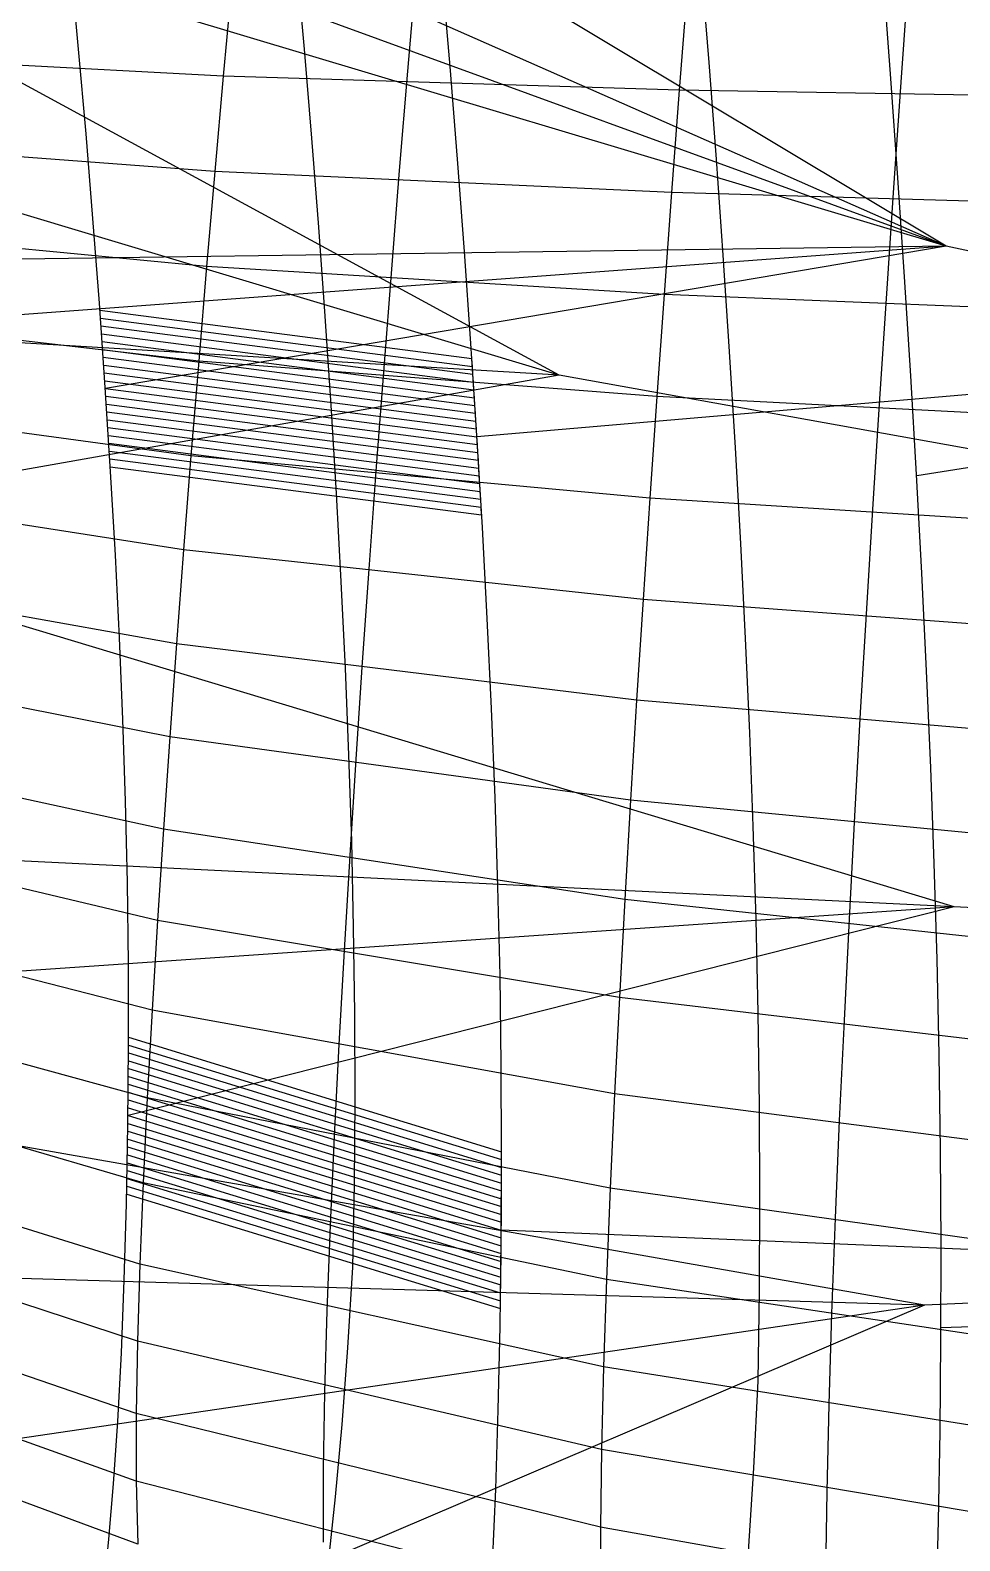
# Model space of a CAD drawing. Extents: x -449 to 449, y -4 to 308.
# Drawn here: x -367.7 to -296.4, y 89.4 to 205.1 of the extents above; entities that cross this region are included whole.
import ezdxf

# ---------------------------------------------------------------- set-up
doc = ezdxf.new("R2010")
doc.units = 0

msp = doc.modelspace()

# ---------------------------------------------------------------- linework, layer by layer
at = {"layer": 'default', "color": 8, "linetype": 'CONTINUOUS'}
for p, q in [((-327.154, 178.632, 361.919), (-435.395, 237.449, 245.808)), ((-297.489, 188.523, 293.469), (-389.549, 229.112, 155.074)), ((-297.489, 188.523, 293.469), (-366.622, 229.952, 130.864)), ((-297.489, 188.523, 293.469), (-406.983, 228.423, 179.188)), ((-297.489, 188.523, 293.469), (-418.875, 224.88, 202.773)), ((-327.154, 178.632, 361.919), (-436.191, 211.341, 245.68)), ((-297.489, 188.523, 293.469), (-403.077, 187.047, 181.772)), ((-297.489, 188.523, 293.469), (-385.109, 182.015, 158.956)), ((-297.489, 188.523, 293.469), (-361.932, 177.617, 136.039)), ((-18.907, 128.76, 683.481), (-297.489, 188.523, 293.469)), ((-327.154, 178.632, 361.919), (-436.988, 185.233, 245.551)), ((-217.325, 183.894, 224.57), (-333.45, 173.922, 113.404)), ((-217.325, 183.894, 224.57), (-299.753, 170.929, 91.564)), ((-327.154, 178.632, 361.919), (-437.784, 159.125, 245.423)), ((-23.129, 124.029, 685.023), (-327.154, 178.632, 361.919)), ((-296.885, 137.91, 302), (-415.42, 173.663, 204.354)), ((-296.885, 137.91, 302), (-402.106, 143.089, 182.414)), ((-296.885, 137.91, 302), (-383.662, 131.926, 160.221)), ((-296.885, 137.91, 302), (-360.195, 121.918, 137.956)), ((-23.129, 124.029, 685.023), (-296.885, 137.91, 302)), ((-214.311, 108.321, 233.045), (-331.585, 113.149, 115.941)), ((-214.311, 108.321, 233.045), (-297.892, 105.658, 94.665))]:
    msp.add_line(p, q, dxfattribs=at)
at = {"layer": 'default', "color": 3, "linetype": 'CONTINUOUS'}
for p, q in [((-363.98, 203.611, 133.779), (-364.586, 210.129, 133.111)), ((-335.511, 202.275, 110.599), (-336.116, 209.383, 109.776)), ((-301.733, 201.371, 88.265), (-302.312, 209.002, 87.3)), ((-363.411, 197.115, 134.407), (-363.98, 203.611, 133.779)), ((-334.941, 195.19, 111.375), (-335.511, 202.275, 110.599)), ((-301.187, 193.764, 89.175), (-301.733, 201.371, 88.265)), ((-362.88, 190.635, 134.993), (-363.411, 197.115, 134.407)), ((-334.407, 188.122, 112.101), (-334.941, 195.19, 111.375)), ((-300.675, 186.175, 90.028), (-301.187, 193.764, 89.175)), ((-362.388, 184.16, 135.536), (-362.88, 190.635, 134.993)), ((-333.911, 181.06, 112.776), (-334.407, 188.122, 112.101)), ((-300.198, 178.593, 90.823), (-300.675, 186.175, 90.028)), ((-361.937, 177.693, 136.034), (-362.388, 184.16, 135.536)), ((-333.454, 174.006, 113.397), (-333.911, 181.06, 112.776)), ((-299.757, 171.018, 91.556), (-300.198, 178.593, 90.823)), ((-361.527, 171.253, 136.486), (-361.937, 177.693, 136.034)), ((-333.038, 166.981, 113.964), (-333.454, 174.006, 113.397)), ((-361.163, 164.86, 136.888), (-361.527, 171.253, 136.486)), ((-299.354, 163.475, 92.228), (-299.757, 171.018, 91.556)), ((-332.665, 160.007, 114.471), (-333.038, 166.981, 113.964)), ((-360.847, 158.531, 137.236), (-361.163, 164.86, 136.888)), ((-298.993, 155.986, 92.83), (-299.354, 163.475, 92.228)), ((-332.34, 153.102, 114.914), (-332.665, 160.007, 114.471)), ((-360.583, 152.26, 137.528), (-360.847, 158.531, 137.236)), ((-298.675, 148.571, 93.36), (-298.993, 155.986, 92.83)), ((-332.064, 146.26, 115.29), (-332.34, 153.102, 114.914)), ((-360.378, 146.018, 137.754), (-360.583, 152.26, 137.528)), ((-298.404, 141.223, 93.812), (-298.675, 148.571, 93.36)), ((-360.235, 139.785, 137.912), (-360.378, 146.018, 137.754)), ((-331.845, 139.449, 115.588), (-332.064, 146.26, 115.29)), ((-298.186, 133.908, 94.175), (-298.404, 141.223, 93.812)), ((-360.16, 133.552, 137.994), (-360.235, 139.785, 137.912)), ((-331.685, 132.648, 115.805), (-331.845, 139.449, 115.588)), ((-360.149, 127.335, 138.006), (-360.16, 133.552, 137.994)), ((-298.024, 126.603, 94.445), (-298.186, 133.908, 94.175)), ((-331.592, 125.846, 115.932), (-331.685, 132.648, 115.805)), ((-360.201, 121.181, 137.949), (-360.149, 127.335, 138.006)), ((-297.923, 119.297, 94.613), (-298.024, 126.603, 94.445)), ((-331.56, 119.061, 115.975), (-331.592, 125.846, 115.932)), ((-360.311, 115.153, 137.827), (-360.201, 121.181, 137.949)), ((-297.88, 112.009, 94.685), (-297.923, 119.297, 94.613)), ((-331.589, 112.345, 115.936), (-331.56, 119.061, 115.975)), ((-360.482, 109.315, 137.639), (-360.311, 115.153, 137.827)), ((-331.674, 105.764, 115.819), (-331.589, 112.345, 115.936)), ((-297.893, 104.794, 94.663), (-297.88, 112.009, 94.685)), ((-360.707, 103.739, 137.39), (-360.482, 109.315, 137.639)), ((-331.818, 99.392, 115.624), (-331.674, 105.764, 115.819)), ((-297.96, 97.725, 94.551), (-297.893, 104.794, 94.663)), ((-360.986, 98.501, 137.082), (-360.707, 103.739, 137.39)), ((-361.309, 93.722, 136.727), (-360.986, 98.501, 137.082)), ((-332.016, 93.304, 115.355), (-331.818, 99.392, 115.624)), ((-298.082, 90.879, 94.349), (-297.96, 97.725, 94.551)), ((-361.662, 89.464, 136.337), (-361.309, 93.722, 136.727)), ((-332.266, 87.585, 115.014), (-332.016, 93.304, 115.355)), ((-298.254, 84.338, 94.061), (-298.082, 90.879, 94.349)), ((-362.024, 85.737, 135.937), (-361.662, 89.464, 136.337))]:
    msp.add_line(p, q, dxfattribs=at)
at = {"layer": 'default', "color": 4, "linetype": 'CONTINUOUS'}
for p, q in [((-346.679, 203.611, 125.98), (-347.284, 210.462, 125.235)), ((-338.136, 209.51, 70.019), (-338.778, 201.918, 69.048)), ((-315.663, 202.584, 103.923), (-316.255, 209.996, 103.029)), ((-300.388, 209.181, 44.743), (-300.965, 201.081, 43.671)), ((-346.111, 196.781, 126.681), (-346.679, 203.611, 125.98)), ((-315.106, 195.194, 104.766), (-315.663, 202.584, 103.923)), ((-338.778, 201.918, 69.048), (-339.403, 194.327, 68.106)), ((-300.965, 201.081, 43.671), (-301.527, 192.982, 42.632)), ((-345.579, 189.965, 127.338), (-346.111, 196.781, 126.681)), ((-314.583, 187.82, 105.557), (-315.106, 195.194, 104.766)), ((-339.403, 194.327, 68.106), (-340.007, 186.749, 67.193)), ((-301.527, 192.982, 42.632), (-302.069, 184.897, 41.626)), ((-345.086, 183.152, 127.947), (-345.579, 189.965, 127.338)), ((-314.097, 180.449, 106.292), (-314.583, 187.82, 105.557)), ((-340.007, 186.749, 67.193), (-340.598, 179.189, 66.307)), ((-302.069, 184.897, 41.626), (-302.6, 176.831, 40.65)), ((-344.632, 176.347, 128.506), (-345.086, 183.152, 127.947)), ((-313.648, 173.085, 106.97), (-314.097, 180.449, 106.292)), ((-340.598, 179.189, 66.307), (-341.165, 171.649, 65.451)), ((-344.22, 169.568, 129.017), (-344.632, 176.347, 128.506)), ((-302.6, 176.831, 40.65), (-303.11, 168.787, 39.708)), ((-313.24, 165.75, 107.591), (-313.648, 173.085, 106.97)), ((-341.165, 171.649, 65.451), (-341.714, 164.138, 64.628)), ((-343.852, 162.834, 129.471), (-344.22, 169.568, 129.017)), ((-303.11, 168.787, 39.708), (-303.602, 160.774, 38.802)), ((-312.873, 158.463, 108.146), (-313.24, 165.75, 107.591)), ((-341.714, 164.138, 64.628), (-342.238, 156.659, 63.841)), ((-343.532, 156.164, 129.868), (-343.852, 162.834, 129.471)), ((-303.602, 160.774, 38.802), (-304.072, 152.795, 37.937)), ((-312.552, 151.244, 108.635), (-312.873, 158.463, 108.146)), ((-342.238, 156.659, 63.841), (-342.735, 149.223, 63.093)), ((-343.264, 149.546, 130.205), (-343.532, 156.164, 129.868)), ((-304.072, 152.795, 37.937), (-304.517, 144.862, 37.116)), ((-312.281, 144.081, 109.052), (-312.552, 151.244, 108.635)), ((-343.053, 142.95, 130.469), (-343.264, 149.546, 130.205)), ((-342.735, 149.223, 63.093), (-343.204, 141.851, 62.391)), ((-304.517, 144.862, 37.116), (-304.937, 136.998, 36.346)), ((-312.063, 136.941, 109.385), (-312.281, 144.081, 109.052)), ((-342.903, 136.357, 130.658), (-343.053, 142.95, 130.469)), ((-343.204, 141.851, 62.391), (-343.636, 134.557, 61.738)), ((-311.904, 129.804, 109.631), (-312.063, 136.941, 109.385)), ((-304.937, 136.998, 36.346), (-305.322, 129.217, 35.632)), ((-342.818, 129.762, 130.762), (-342.903, 136.357, 130.658)), ((-343.636, 134.557, 61.738), (-344.04, 127.374, 61.139)), ((-342.796, 123.187, 130.789), (-342.818, 129.762, 130.762)), ((-311.805, 122.665, 109.778), (-311.904, 129.804, 109.631)), ((-305.322, 129.217, 35.632), (-305.682, 121.554, 34.977)), ((-344.04, 127.374, 61.139), (-344.4, 120.342, 60.604)), ((-342.836, 116.68, 130.74), (-342.796, 123.187, 130.789)), ((-311.767, 115.547, 109.836), (-311.805, 122.665, 109.778)), ((-305.682, 121.554, 34.977), (-306.004, 114.053, 34.394)), ((-344.4, 120.342, 60.604), (-344.708, 113.517, 60.149)), ((-342.974, 110.303, 130.574), (-342.836, 116.68, 130.74)), ((-311.787, 108.501, 109.804), (-311.767, 115.547, 109.836)), ((-344.708, 113.517, 60.149), (-344.952, 106.969, 59.789)), ((-306.004, 114.053, 34.394), (-306.277, 106.773, 33.901)), ((-343.35, 104.136, 130.11), (-342.974, 110.303, 130.574)), ((-311.911, 101.596, 109.621), (-311.787, 108.501, 109.804)), ((-344.952, 106.969, 59.789), (-345.133, 100.733, 59.535)), ((-306.277, 106.773, 33.901), (-306.492, 99.788, 33.513)), ((-343.788, 98.248, 129.572), (-343.35, 104.136, 130.11)), ((-345.133, 100.733, 59.535), (-345.228, 94.825, 59.406)), ((-312.246, 94.917, 109.113), (-311.911, 101.596, 109.621)), ((-306.492, 99.788, 33.513), (-306.651, 93.137, 33.244)), ((-344.283, 92.72, 128.963), (-343.788, 98.248, 129.572)), ((-312.651, 88.538, 108.503), (-312.246, 94.917, 109.113)), ((-345.228, 94.825, 59.406), (-345.24, 89.245, 59.407)), ((-344.827, 87.68, 128.291), (-344.283, 92.72, 128.963)), ((-306.651, 93.137, 33.244), (-306.731, 86.836, 33.115))]:
    msp.add_line(p, q, dxfattribs=at)
at = {"layer": 'default', "color": 5, "linetype": 'CONTINUOUS'}
for p, q in [((-352.224, 208.835, 87.854), (-352.892, 201.543, 86.946)), ((-317.347, 208.309, 62.246), (-317.955, 200.472, 61.232)), ((-352.892, 201.543, 86.946), (-382.043, 203.085, 113.849)), ((-352.892, 201.543, 86.946), (-353.54, 194.25, 86.064)), ((-317.955, 200.472, 61.232), (-352.892, 201.543, 86.946)), ((-317.955, 200.472, 61.232), (-318.546, 192.634, 60.247)), ((-277.796, 199.782, 37.487), (-317.955, 200.472, 61.232)), ((-353.54, 194.25, 86.064), (-382.741, 196.408, 113.079)), ((-353.54, 194.25, 86.064), (-354.168, 186.968, 85.209)), ((-318.546, 192.634, 60.247), (-353.54, 194.25, 86.064)), ((-318.546, 192.634, 60.247), (-319.118, 184.807, 59.294)), ((-278.32, 191.477, 36.411), (-318.546, 192.634, 60.247)), ((-354.168, 186.968, 85.209), (-383.417, 189.741, 112.332)), ((-354.168, 186.968, 85.209), (-354.779, 179.703, 84.377)), ((-319.118, 184.807, 59.294), (-354.168, 186.968, 85.209)), ((-319.118, 184.807, 59.294), (-319.674, 176.999, 58.367)), ((-278.827, 183.184, 35.371), (-319.118, 184.807, 59.294)), ((-354.779, 179.703, 84.377), (-384.076, 183.089, 111.605)), ((-354.779, 179.703, 84.377), (-355.369, 172.46, 83.575)), ((-319.674, 176.999, 58.367), (-354.779, 179.703, 84.377)), ((-355.369, 172.46, 83.575), (-384.713, 176.458, 110.903)), ((-319.674, 176.999, 58.367), (-320.21, 169.215, 57.475)), ((-279.32, 174.911, 34.36), (-319.674, 176.999, 58.367)), ((-355.369, 172.46, 83.575), (-355.937, 165.247, 82.802)), ((-320.21, 169.215, 57.475), (-355.369, 172.46, 83.575)), ((-355.937, 165.247, 82.802), (-385.327, 169.854, 110.226)), ((-320.21, 169.215, 57.475), (-320.726, 161.463, 56.615)), ((-279.794, 166.664, 33.386), (-320.21, 169.215, 57.475)), ((-355.937, 165.247, 82.802), (-356.48, 158.068, 82.063)), ((-320.726, 161.463, 56.615), (-355.937, 165.247, 82.802)), ((-356.48, 158.068, 82.063), (-385.915, 163.281, 109.577)), ((-320.726, 161.463, 56.615), (-321.219, 153.748, 55.794)), ((-280.251, 158.451, 32.449), (-320.726, 161.463, 56.615)), ((-356.48, 158.068, 82.063), (-356.996, 150.933, 81.361)), ((-321.219, 153.748, 55.794), (-356.48, 158.068, 82.063)), ((-356.996, 150.933, 81.361), (-386.474, 156.748, 108.96)), ((-321.219, 153.748, 55.794), (-321.686, 146.08, 55.015)), ((-280.687, 150.277, 31.555), (-321.219, 153.748, 55.794)), ((-356.996, 150.933, 81.361), (-357.481, 143.864, 80.7)), ((-321.686, 146.08, 55.015), (-356.996, 150.933, 81.361)), ((-357.481, 143.864, 80.7), (-387.002, 150.275, 108.378)), ((-321.686, 146.08, 55.015), (-322.125, 138.484, 54.284)), ((-281.099, 142.153, 30.708), (-321.686, 146.08, 55.015)), ((-357.931, 136.873, 80.088), (-387.492, 143.873, 107.836)), ((-357.481, 143.864, 80.7), (-357.931, 136.873, 80.088)), ((-322.125, 138.484, 54.284), (-357.481, 143.864, 80.7)), ((-322.125, 138.484, 54.284), (-322.531, 130.971, 53.606)), ((-281.487, 134.105, 29.913), (-322.125, 138.484, 54.284)), ((-358.347, 129.993, 79.522), (-387.947, 137.573, 107.334)), ((-357.931, 136.873, 80.088), (-358.347, 129.993, 79.522)), ((-322.531, 130.971, 53.606), (-357.931, 136.873, 80.088)), ((-358.718, 123.272, 79.017), (-388.354, 131.418, 106.885)), ((-322.531, 130.971, 53.606), (-322.906, 123.578, 52.983)), ((-281.845, 126.145, 29.179), (-322.531, 130.971, 53.606)), ((-358.347, 129.993, 79.522), (-358.718, 123.272, 79.017)), ((-322.906, 123.578, 52.983), (-358.347, 129.993, 79.522)), ((-359.034, 116.766, 78.587), (-388.704, 125.459, 106.499)), ((-358.718, 123.272, 79.017), (-359.034, 116.766, 78.587)), ((-323.239, 116.356, 52.428), (-358.718, 123.272, 79.017)), ((-322.906, 123.578, 52.983), (-323.239, 116.356, 52.428)), ((-282.174, 118.313, 28.503), (-322.906, 123.578, 52.983)), ((-359.285, 110.542, 78.246), (-388.985, 119.759, 106.189)), ((-359.034, 116.766, 78.587), (-359.285, 110.542, 78.246)), ((-323.521, 109.365, 51.958), (-359.034, 116.766, 78.587)), ((-323.239, 116.356, 52.428), (-323.521, 109.365, 51.958)), ((-282.466, 110.662, 27.903), (-323.239, 116.356, 52.428)), ((-359.465, 104.645, 78), (-389.192, 114.357, 105.961)), ((-359.285, 110.542, 78.246), (-359.465, 104.645, 78)), ((-323.742, 102.677, 51.588), (-359.285, 110.542, 78.246)), ((-359.56, 99.103, 77.872), (-389.308, 109.28, 105.832)), ((-323.521, 109.365, 51.958), (-323.742, 102.677, 51.588)), ((-282.712, 103.256, 27.398), (-323.521, 109.365, 51.958)), ((-359.559, 93.92, 77.873), (-389.324, 104.531, 105.815)), ((-359.465, 104.645, 78), (-359.56, 99.103, 77.872)), ((-323.899, 96.342, 51.327), (-359.465, 104.645, 78)), ((-323.742, 102.677, 51.588), (-323.899, 96.342, 51.327)), ((-282.905, 96.171, 27.002), (-323.742, 102.677, 51.588)), ((-359.452, 89.099, 78.019), (-389.229, 100.113, 105.92)), ((-359.56, 99.103, 77.872), (-359.559, 93.92, 77.873)), ((-323.976, 90.388, 51.199), (-359.56, 99.103, 77.872)), ((-323.899, 96.342, 51.327), (-323.976, 90.388, 51.199)), ((-283.039, 89.46, 26.727), (-323.899, 96.342, 51.327)), ((-359.559, 93.92, 77.873), (-359.452, 89.099, 78.019)), ((-323.965, 84.82, 51.217), (-359.559, 93.92, 77.873)), ((-323.976, 90.388, 51.199), (-323.965, 84.82, 51.217)), ((-283.102, 83.153, 26.598), (-323.976, 90.388, 51.199))]:
    msp.add_line(p, q, dxfattribs=at)
at = {"layer": 'default', "color": 2, "linetype": 'CONTINUOUS'}
for p, q in [((-362.349, 183.606, 135.578), (-333.837, 179.908, 112.877)), ((-362.308, 183.007, 135.625), (-362.349, 183.007, 135.578)), ((-362.308, 183.007, 135.625), (-333.798, 179.31, 112.93)), ((-362.266, 182.408, 135.671), (-362.308, 182.408, 135.625)), ((-362.266, 182.408, 135.671), (-333.759, 178.711, 112.982)), ((-362.224, 181.809, 135.717), (-362.266, 181.809, 135.671)), ((-362.224, 181.809, 135.717), (-333.72, 178.112, 113.035)), ((-362.182, 181.21, 135.763), (-362.224, 181.21, 135.717)), ((-362.182, 181.21, 135.763), (-333.682, 177.514, 113.088)), ((-362.141, 180.611, 135.809), (-362.182, 180.611, 135.763)), ((-362.141, 180.611, 135.809), (-333.643, 176.915, 113.141)), ((-362.099, 180.012, 135.855), (-362.141, 180.012, 135.809)), ((-362.099, 180.012, 135.855), (-333.604, 176.317, 113.193)), ((-362.057, 179.413, 135.901), (-362.099, 179.413, 135.855)), ((-362.057, 179.413, 135.901), (-333.565, 175.718, 113.246)), ((-333.798, 179.31, 112.93), (-333.837, 179.908, 112.877)), ((-362.015, 178.814, 135.947), (-362.057, 178.814, 135.901)), ((-362.015, 178.814, 135.947), (-333.527, 175.119, 113.299)), ((-361.973, 178.216, 135.993), (-362.015, 178.216, 135.947)), ((-361.973, 178.216, 135.993), (-333.488, 174.521, 113.352)), ((-333.759, 178.711, 112.982), (-333.798, 179.31, 112.93)), ((-333.72, 178.112, 113.035), (-333.759, 178.711, 112.982)), ((-361.932, 177.617, 136.039), (-361.973, 177.617, 135.993)), ((-361.932, 177.617, 136.039), (-333.45, 173.922, 113.404)), ((-333.682, 177.514, 113.088), (-333.72, 178.112, 113.035)), ((-333.643, 176.915, 113.141), (-333.682, 177.514, 113.088)), ((-361.894, 177.018, 136.081), (-361.932, 177.018, 136.039)), ((-361.894, 177.018, 136.081), (-333.414, 173.324, 113.452)), ((-361.856, 176.419, 136.123), (-361.894, 176.419, 136.081)), ((-361.856, 176.419, 136.123), (-333.378, 172.725, 113.5)), ((-333.604, 176.317, 113.193), (-333.643, 176.915, 113.141)), ((-333.565, 175.718, 113.246), (-333.604, 176.317, 113.193)), ((-361.818, 175.819, 136.165), (-361.856, 175.819, 136.123)), ((-361.818, 175.819, 136.165), (-333.343, 172.126, 113.549)), ((-361.779, 175.22, 136.207), (-361.818, 175.22, 136.165)), ((-361.779, 175.22, 136.207), (-333.307, 171.527, 113.597)), ((-333.527, 175.119, 113.299), (-333.565, 175.718, 113.246)), ((-333.488, 174.521, 113.352), (-333.527, 175.119, 113.299)), ((-361.741, 174.621, 136.249), (-361.779, 174.621, 136.207)), ((-361.741, 174.621, 136.249), (-333.272, 170.929, 113.645)), ((-361.703, 174.022, 136.292), (-361.741, 174.022, 136.249)), ((-361.703, 174.022, 136.292), (-333.236, 170.33, 113.694)), ((-333.45, 173.922, 113.404), (-333.488, 174.521, 113.352)), ((-333.414, 173.324, 113.452), (-333.45, 173.922, 113.404)), ((-361.665, 173.423, 136.334), (-361.703, 173.423, 136.292)), ((-361.665, 173.423, 136.334), (-333.201, 169.731, 113.742)), ((-361.627, 172.824, 136.376), (-361.665, 172.824, 136.334)), ((-361.627, 172.824, 136.376), (-333.165, 169.133, 113.791)), ((-333.378, 172.725, 113.5), (-333.414, 173.324, 113.452)), ((-333.343, 172.126, 113.549), (-333.378, 172.725, 113.5)), ((-361.589, 172.225, 136.418), (-361.627, 172.225, 136.376)), ((-361.589, 172.225, 136.418), (-333.13, 168.534, 113.839)), ((-361.551, 171.626, 136.46), (-361.589, 171.626, 136.418)), ((-361.551, 171.626, 136.46), (-333.094, 167.935, 113.887)), ((-333.307, 171.527, 113.597), (-333.343, 172.126, 113.549)), ((-333.272, 170.929, 113.645), (-333.307, 171.527, 113.597)), ((-333.236, 170.33, 113.694), (-333.272, 170.929, 113.645)), ((-333.201, 169.731, 113.742), (-333.236, 170.33, 113.694)), ((-333.165, 169.133, 113.791), (-333.201, 169.731, 113.742)), ((-333.13, 168.534, 113.839), (-333.165, 169.133, 113.791)), ((-333.094, 167.935, 113.887), (-333.13, 168.534, 113.839)), ((-360.15, 127.92, 138.005), (-331.56, 119.152, 115.974)), ((-360.149, 127.32, 138.006), (-360.15, 127.32, 138.005)), ((-360.149, 127.32, 138.006), (-331.562, 118.551, 115.972)), ((-360.154, 126.72, 138.001), (-331.565, 117.951, 115.969)), ((-360.154, 126.72, 138.001), (-360.149, 126.72, 138.006)), ((-360.164, 125.52, 137.989), (-331.57, 116.751, 115.962)), ((-360.164, 125.52, 137.989), (-360.159, 125.52, 137.995)), ((-360.159, 126.12, 137.995), (-331.567, 117.351, 115.965)), ((-360.159, 126.12, 137.995), (-360.154, 126.12, 138.001)), ((-360.174, 124.319, 137.978), (-331.575, 115.55, 115.955)), ((-360.174, 124.319, 137.978), (-360.169, 124.319, 137.984)), ((-360.169, 124.919, 137.984), (-331.572, 116.15, 115.958)), ((-360.169, 124.919, 137.984), (-360.164, 124.919, 137.989)), ((-360.185, 123.119, 137.967), (-331.58, 114.349, 115.948)), ((-360.185, 123.119, 137.967), (-360.18, 123.119, 137.973)), ((-360.18, 123.719, 137.973), (-331.578, 114.95, 115.951)), ((-360.18, 123.719, 137.973), (-360.174, 123.719, 137.978)), ((-360.195, 121.918, 137.956), (-331.585, 113.149, 115.941)), ((-360.195, 121.918, 137.956), (-360.19, 121.918, 137.962)), ((-360.19, 122.518, 137.962), (-331.583, 113.749, 115.944)), ((-360.19, 122.518, 137.962), (-360.185, 122.518, 137.967)), ((-360.209, 120.717, 137.94), (-331.594, 111.948, 115.929)), ((-360.209, 120.717, 137.94), (-360.2, 120.717, 137.95)), ((-360.2, 121.318, 137.95), (-331.588, 112.549, 115.937)), ((-360.2, 121.318, 137.95), (-360.195, 121.318, 137.956)), ((-360.231, 119.517, 137.915), (-331.61, 110.747, 115.908)), ((-360.231, 119.517, 137.915), (-360.22, 119.517, 137.928)), ((-360.22, 120.117, 137.928), (-331.602, 111.348, 115.918)), ((-360.22, 120.117, 137.928), (-360.209, 120.117, 137.94)), ((-360.253, 118.316, 137.891), (-331.625, 109.546, 115.886)), ((-360.253, 118.316, 137.891), (-360.242, 118.316, 137.903)), ((-360.242, 118.916, 137.903), (-331.617, 110.147, 115.897)), ((-360.242, 118.916, 137.903), (-360.231, 118.916, 137.915)), ((-331.565, 117.951, 115.969), (-331.562, 118.551, 115.972)), ((-331.562, 118.551, 115.972), (-331.56, 119.152, 115.974)), ((-360.276, 117.115, 137.867), (-331.641, 108.345, 115.865)), ((-360.276, 117.115, 137.867), (-360.264, 117.115, 137.879)), ((-360.264, 117.715, 137.879), (-331.633, 108.946, 115.876)), ((-360.264, 117.715, 137.879), (-360.253, 117.715, 137.891)), ((-331.57, 116.751, 115.962), (-331.567, 117.351, 115.965)), ((-331.567, 117.351, 115.965), (-331.565, 117.951, 115.969)), ((-360.298, 115.914, 137.843), (-331.656, 107.144, 115.844)), ((-360.298, 115.914, 137.843), (-360.287, 115.914, 137.855)), ((-360.287, 116.514, 137.855), (-331.649, 107.745, 115.854)), ((-360.287, 116.514, 137.855), (-360.276, 116.514, 137.867)), ((-331.575, 115.55, 115.955), (-331.572, 116.15, 115.958)), ((-331.572, 116.15, 115.958), (-331.57, 116.751, 115.962)), ((-331.58, 114.349, 115.948), (-331.578, 114.95, 115.951)), ((-331.578, 114.95, 115.951), (-331.575, 115.55, 115.955)), ((-331.585, 113.149, 115.941), (-331.583, 113.749, 115.944)), ((-331.583, 113.749, 115.944), (-331.58, 114.349, 115.948)), ((-331.594, 111.948, 115.929), (-331.588, 112.549, 115.937)), ((-331.588, 112.549, 115.937), (-331.585, 113.149, 115.941)), ((-331.61, 110.747, 115.908), (-331.602, 111.348, 115.918)), ((-331.602, 111.348, 115.918), (-331.594, 111.948, 115.929)), ((-331.625, 109.546, 115.886), (-331.617, 110.147, 115.897)), ((-331.617, 110.147, 115.897), (-331.61, 110.747, 115.908)), ((-331.641, 108.345, 115.865), (-331.633, 108.946, 115.876)), ((-331.633, 108.946, 115.876), (-331.625, 109.546, 115.886)), ((-331.656, 107.144, 115.844), (-331.649, 107.745, 115.854)), ((-331.649, 107.745, 115.854), (-331.641, 108.345, 115.865))]:
    msp.add_line(p, q, dxfattribs=at)
at = {"layer": 'default', "color": 1, "linetype": 'CONTINUOUS'}
for p, q in [((-299.152, 107.405, 298.575), (-418.75, 128.42, 202.83)), ((-19.487, 119.171, 683.575), (-299.152, 107.405, 298.575)), ((-299.152, 107.405, 298.575), (-405.034, 110.513, 180.477)), ((-299.152, 107.405, 298.575), (-386.372, 94.55, 157.851)), ((-299.152, 107.405, 298.575), (-362.659, 80.311, 135.237))]:
    msp.add_line(p, q, dxfattribs=at)

doc.saveas('drawing.dxf')
